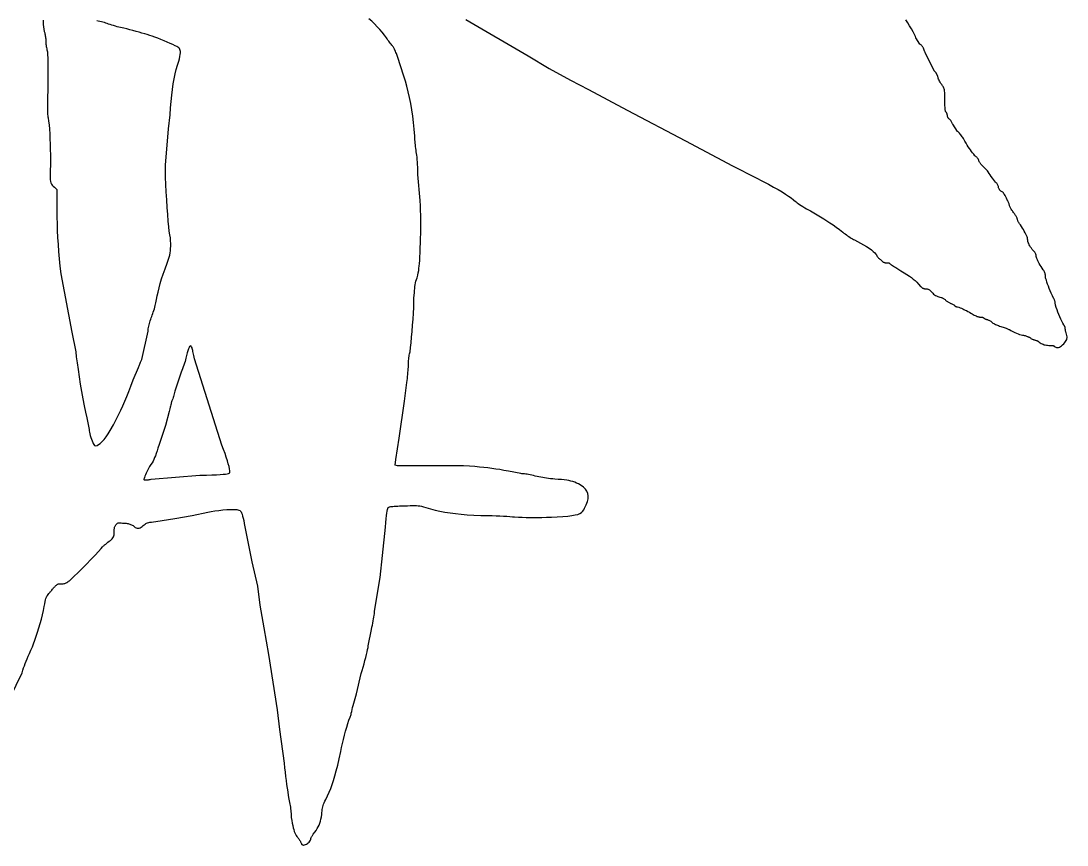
# Model space of a CAD drawing. Extents: x 0.1 to 14.4, y 0 to 16.2.
# Drawn here: x 10.377 to 14.37, y 1.291 to 4.436 of the extents above; entities that cross this region are included whole.
import ezdxf

# ---------------------------------------------------------------- set-up
doc = ezdxf.new("R2010")
doc.units = 0
doc.layers.get('0').update_dxf_attribs({"color": 5, "linetype": 'CONTINUOUS'})
doc.layers.add('1', color=1, linetype='CONTINUOUS')

msp = doc.modelspace()

# ---------------------------------------------------------------- linework, layer by layer
at = {"linetype": 'CONTINUOUS'}
for points in [[(10.2883, 1.7598), (10.3814, 1.9489), (10.3841, 1.9585), (10.3869, 1.9673), (10.3898, 1.9758), (10.393, 1.9843), (10.3964, 1.9929), (10.4002, 2.0019), (10.4044, 2.0117), (10.4092, 2.0225), (10.4145, 2.0345), (10.4204, 2.048), (10.4251, 2.0598), (10.43, 2.0732), (10.4351, 2.0879), (10.4402, 2.1037), (10.4452, 2.1201), (10.45, 2.1369), (10.4546, 2.1537), (10.4588, 2.1703), (10.4624, 2.1862), (10.4655, 2.2012), (10.4672, 2.2118), (10.4688, 2.2204), (10.4704, 2.2273), (10.472, 2.2328), (10.4737, 2.2372), (10.4756, 2.241), (10.4778, 2.2443), (10.4803, 2.2476), (10.4831, 2.2511), (10.4865, 2.2553), (10.4884, 2.2572), (10.4904, 2.2595), (10.4925, 2.262), (10.4947, 2.2646), (10.497, 2.2673), (10.4992, 2.27), (10.5015, 2.2726), (10.5036, 2.275), (10.5056, 2.2773), (10.5075, 2.2793), (10.51, 2.2817), (10.512, 2.2837), (10.5138, 2.2852), (10.5155, 2.2863), (10.5173, 2.2872), (10.5192, 2.2877), (10.5214, 2.2881), (10.5241, 2.2882), (10.5274, 2.2883), (10.5315, 2.2883), (10.535, 2.2884), (10.5381, 2.2887), (10.5411, 2.2892), (10.5438, 2.2899), (10.5465, 2.2909), (10.5493, 2.2922), (10.552, 2.2937), (10.555, 2.2956), (10.5581, 2.2978), (10.5616, 2.3003), (10.5685, 2.3064), (10.5796, 2.3169), (10.5937, 2.3306), (10.6098, 2.3466), (10.6269, 2.3637), (10.6437, 2.3809), (10.6593, 2.3972), (10.6725, 2.4114), (10.6824, 2.4225), (10.6877, 2.4294), (10.6896, 2.4312), (10.6916, 2.433), (10.6937, 2.4348), (10.6959, 2.4366), (10.6982, 2.4384), (10.7004, 2.4402), (10.7027, 2.442), (10.7048, 2.4438), (10.7068, 2.4457), (10.7087, 2.4474), (10.7138, 2.4509), (10.7181, 2.4541), (10.7218, 2.4572), (10.7249, 2.4603), (10.7275, 2.4636), (10.7295, 2.4671), (10.7309, 2.471), (10.732, 2.4755), (10.7325, 2.4806), (10.7327, 2.4865), (10.7327, 2.4907), (10.7328, 2.4942), (10.7329, 2.4972), (10.7331, 2.4999), (10.7335, 2.5023), (10.734, 2.5044), (10.7348, 2.5065), (10.7358, 2.5087), (10.7371, 2.511), (10.7387, 2.5135), (10.7413, 2.516), (10.7436, 2.5179), (10.7458, 2.5194), (10.748, 2.5204), (10.7504, 2.521), (10.753, 2.5213), (10.756, 2.5213), (10.7596, 2.5209), (10.7638, 2.5203), (10.7688, 2.5195), (10.7738, 2.5194), (10.7783, 2.5192), (10.7822, 2.5187), (10.7858, 2.5181), (10.789, 2.5173), (10.7921, 2.5163), (10.7951, 2.5151), (10.7982, 2.5137), (10.8014, 2.5122), (10.8048, 2.5105), (10.8091, 2.5065), (10.8132, 2.5036), (10.817, 2.5016), (10.8207, 2.5006), (10.8243, 2.5004), (10.8279, 2.501), (10.8316, 2.5024), (10.8355, 2.5045), (10.8395, 2.5072), (10.8438, 2.5105), (10.8472, 2.5138), (10.8503, 2.5164), (10.8533, 2.5185), (10.8564, 2.5201), (10.86, 2.5214), (10.8642, 2.5224), (10.8692, 2.5232), (10.8754, 2.524), (10.8828, 2.5247), (10.8919, 2.5255), (10.964, 2.5375), (11.03, 2.5495), (11.0901, 2.5616), (11.1028, 2.5642), (11.117, 2.5665), (11.1322, 2.5685), (11.1477, 2.5702), (11.1629, 2.5713), (11.1772, 2.5719), (11.19, 2.572), (11.2007, 2.5713), (11.2086, 2.5698), (11.2132, 2.5676), (11.215, 2.566), (11.2168, 2.5632), (11.2187, 2.5591), (11.2206, 2.5537), (11.2226, 2.5469), (11.2247, 2.5388), (11.2269, 2.5293), (11.2292, 2.5185), (11.2316, 2.5062), (11.2342, 2.4925), (11.2583, 2.3724), (11.2793, 2.2793), (11.2883, 2.2072), (11.3033, 2.1201), (11.3213, 2.018), (11.3544, 1.8078), (11.3634, 1.7327), (11.3814, 1.6036), (11.3832, 1.586), (11.385, 1.5693), (11.3869, 1.5532), (11.3888, 1.5378), (11.3908, 1.5229), (11.3928, 1.5085), (11.395, 1.4944), (11.3973, 1.4806), (11.3998, 1.467), (11.4024, 1.4534), (11.4033, 1.4479), (11.4042, 1.442), (11.405, 1.436), (11.4058, 1.4299), (11.4065, 1.4238), (11.4072, 1.4178), (11.4077, 1.4119), (11.4081, 1.4064), (11.4083, 1.4012), (11.4084, 1.3964), (11.4102, 1.3852), (11.412, 1.3751), (11.4139, 1.3659), (11.4158, 1.3576), (11.4178, 1.3502), (11.4199, 1.3436), (11.4221, 1.3378), (11.4244, 1.3327), (11.4268, 1.3282), (11.4294, 1.3243), (11.4305, 1.3232), (11.4319, 1.3216), (11.4334, 1.3196), (11.4352, 1.3174), (11.4369, 1.3149), (11.4387, 1.3124), (11.4404, 1.3099), (11.442, 1.3075), (11.4434, 1.3053), (11.4444, 1.3033), (11.4453, 1.3008), (11.4463, 1.2986), (11.4472, 1.2967), (11.4482, 1.2952), (11.4493, 1.2939), (11.4505, 1.2929), (11.4518, 1.2922), (11.4532, 1.2917), (11.4547, 1.2914), (11.4565, 1.2913), (11.4594, 1.2917), (11.4627, 1.2929), (11.4663, 1.2948), (11.4699, 1.2972), (11.4733, 1.2999), (11.4766, 1.303), (11.4794, 1.3061), (11.4815, 1.3094), (11.483, 1.3124), (11.4835, 1.3153), (11.4836, 1.3163), (11.4838, 1.3175), (11.4843, 1.3188), (11.4849, 1.3204), (11.4857, 1.3221), (11.4867, 1.324), (11.4879, 1.326), (11.4893, 1.3283), (11.4908, 1.3307), (11.4925, 1.3333), (11.4984, 1.3404), (11.5034, 1.3472), (11.5078, 1.3539), (11.5115, 1.3606), (11.5146, 1.3675), (11.5174, 1.3746), (11.5197, 1.3822), (11.5218, 1.3902), (11.5237, 1.3989), (11.5255, 1.4084), (11.5256, 1.4152), (11.5259, 1.4213), (11.5265, 1.4268), (11.5274, 1.432), (11.5285, 1.4369), (11.5301, 1.4419), (11.532, 1.4471), (11.5344, 1.4526), (11.5372, 1.4587), (11.5405, 1.4655), (11.5474, 1.4796), (11.5537, 1.4934), (11.5595, 1.5075), (11.5649, 1.5222), (11.5702, 1.5379), (11.5754, 1.5552), (11.5805, 1.5745), (11.5859, 1.5962), (11.5915, 1.6207), (11.5976, 1.6486), (11.6006, 1.6635), (11.604, 1.6789), (11.6077, 1.6947), (11.6118, 1.7104), (11.616, 1.726), (11.6203, 1.741), (11.6246, 1.7551), (11.6288, 1.7682), (11.6329, 1.7798), (11.6366, 1.7898), (11.6377, 1.7949), (11.6391, 1.8011), (11.6408, 1.8082), (11.6427, 1.816), (11.6449, 1.8243), (11.6472, 1.833), (11.6497, 1.8419), (11.6523, 1.8508), (11.655, 1.8595), (11.6577, 1.8679), (11.6757, 1.946), (11.6793, 1.958), (11.6828, 1.9704), (11.6862, 1.983), (11.6895, 1.9955), (11.6926, 2.0075), (11.6953, 2.0188), (11.6978, 2.0291), (11.6999, 2.0381), (11.7015, 2.0455), (11.7027, 2.0511), (11.7147, 2.1141), (11.7165, 2.1223), (11.7183, 2.1305), (11.72, 2.1387), (11.7215, 2.1466), (11.723, 2.1543), (11.7242, 2.1615), (11.7253, 2.1681), (11.7261, 2.174), (11.7265, 2.1791), (11.7267, 2.1832), (11.7357, 2.2372), (11.7477, 2.3123), (11.7568, 2.3964), (11.7688, 2.5045), (11.7697, 2.5219), (11.7706, 2.5366), (11.7716, 2.5486), (11.7728, 2.5584), (11.774, 2.5661), (11.7755, 2.572), (11.7771, 2.5763), (11.779, 2.5794), (11.7813, 2.5814), (11.7838, 2.5826), (11.7853, 2.5827), (11.788, 2.5829), (11.7917, 2.5832), (11.7963, 2.5836), (11.8018, 2.5841), (11.808, 2.5845), (11.8148, 2.5849), (11.8221, 2.5853), (11.8298, 2.5855), (11.8378, 2.5856), (11.8517, 2.5864), (11.863, 2.587), (11.8723, 2.5873), (11.88, 2.5874), (11.8866, 2.5871), (11.8928, 2.5865), (11.8988, 2.5854), (11.9054, 2.584), (11.9129, 2.582), (11.9219, 2.5796), (11.9399, 2.5744), (11.9579, 2.5698), (11.9762, 2.5657), (11.9951, 2.5621), (12.0146, 2.5589), (12.0352, 2.5562), (12.057, 2.5539), (12.0803, 2.5521), (12.1052, 2.5506), (12.1321, 2.5495), (12.1461, 2.5495), (12.1606, 2.5492), (12.1753, 2.5488), (12.1901, 2.5483), (12.2046, 2.5477), (12.2184, 2.5469), (12.2313, 2.5462), (12.2429, 2.5453), (12.253, 2.5444), (12.2613, 2.5435), (12.2762, 2.5427), (12.2905, 2.5421), (12.3046, 2.5417), (12.3188, 2.5414), (12.3333, 2.5413), (12.3486, 2.5414), (12.3649, 2.5417), (12.3826, 2.5421), (12.402, 2.5427), (12.4234, 2.5435), (12.4457, 2.5453), (12.4643, 2.547), (12.4796, 2.5488), (12.492, 2.5509), (12.5019, 2.5533), (12.5097, 2.5563), (12.5159, 2.56), (12.5208, 2.5645), (12.5249, 2.57), (12.5285, 2.5766), (12.5348, 2.5896), (12.539, 2.6018), (12.5413, 2.6131), (12.5417, 2.6236), (12.5402, 2.6333), (12.5367, 2.6421), (12.5314, 2.6501), (12.5243, 2.6574), (12.5153, 2.6639), (12.5045, 2.6697), (12.4974, 2.673), (12.4905, 2.6759), (12.4835, 2.6783), (12.4763, 2.6803), (12.4685, 2.6821), (12.46, 2.6835), (12.4505, 2.6847), (12.4399, 2.6858), (12.428, 2.6868), (12.4144, 2.6877), (12.4064, 2.6886), (12.3985, 2.6895), (12.3908, 2.6905), (12.3832, 2.6915), (12.3758, 2.6926), (12.3684, 2.6937), (12.361, 2.695), (12.3538, 2.6964), (12.3466, 2.698), (12.3393, 2.6997), (12.333, 2.7014), (12.3268, 2.7029), (12.3207, 2.7043), (12.3147, 2.7055), (12.3089, 2.7065), (12.3034, 2.7073), (12.2983, 2.7079), (12.2935, 2.7083), (12.2891, 2.7086), (12.2853, 2.7087), (12.2372, 2.7177), (12.22, 2.7211), (12.2042, 2.7239), (12.1891, 2.7264), (12.1744, 2.7286), (12.1595, 2.7305), (12.1441, 2.7322), (12.1274, 2.7338), (12.1092, 2.7354), (12.0889, 2.737), (12.0661, 2.7387), (11.8589, 2.7387), (11.8138, 2.7387), (11.8048, 2.7417), (11.8078, 2.7628), (11.8198, 2.8438), (11.8408, 2.985), (11.8498, 3.0571), (11.8507, 3.0644), (11.8516, 3.072), (11.8525, 3.0797), (11.8533, 3.0874), (11.854, 3.095), (11.8546, 3.1023), (11.8551, 3.1091), (11.8555, 3.1155), (11.8558, 3.1212), (11.8559, 3.1261), (11.8559, 3.1308), (11.8562, 3.1357), (11.8566, 3.1409), (11.8571, 3.1461), (11.8577, 3.1513), (11.8584, 3.1564), (11.8592, 3.1613), (11.8601, 3.166), (11.861, 3.1703), (11.8619, 3.1742), (11.8637, 3.1895), (11.8657, 3.2081), (11.8677, 3.2291), (11.8697, 3.2517), (11.8716, 3.2752), (11.8733, 3.2987), (11.8748, 3.3216), (11.8759, 3.343), (11.8766, 3.3622), (11.8769, 3.3784), (11.8777, 3.3894), (11.8784, 3.3992), (11.8791, 3.4079), (11.8798, 3.4158), (11.8806, 3.423), (11.8816, 3.4298), (11.8829, 3.4364), (11.8845, 3.4429), (11.8864, 3.4495), (11.8889, 3.4565), (11.8913, 3.4665), (11.8933, 3.4755), (11.8949, 3.4839), (11.8961, 3.4923), (11.8971, 3.5011), (11.898, 3.5109), (11.8987, 3.5223), (11.8994, 3.5356), (11.9001, 3.5516), (11.9009, 3.5706), (11.9017, 3.5892), (11.9023, 3.6072), (11.9028, 3.6248), (11.9031, 3.6422), (11.9032, 3.6595), (11.9031, 3.677), (11.9028, 3.6946), (11.9023, 3.7127), (11.9017, 3.7313), (11.9009, 3.7508), (11.8919, 3.8498), (11.8918, 3.8591), (11.8916, 3.8687), (11.8912, 3.8785), (11.8906, 3.8883), (11.89, 3.8979), (11.8893, 3.9072), (11.8885, 3.9159), (11.8877, 3.9238), (11.8868, 3.9309), (11.8859, 3.9369), (11.885, 3.9434), (11.8841, 3.9501), (11.8833, 3.9569), (11.8825, 3.9637), (11.8818, 3.9703), (11.8811, 3.9767), (11.8806, 3.9827), (11.8802, 3.9882), (11.88, 3.993), (11.8799, 3.997), (11.8778, 4.0229), (11.8752, 4.0484), (11.8721, 4.0733), (11.8685, 4.0977), (11.8645, 4.1212), (11.86, 4.144), (11.8551, 4.1659), (11.8497, 4.1868), (11.844, 4.2066), (11.8378, 4.2252), (11.8138, 4.3003), (11.8127, 4.3041), (11.8114, 4.3081), (11.8098, 4.3122), (11.8081, 4.3164), (11.8063, 4.3206), (11.8045, 4.3245), (11.8028, 4.3282), (11.8012, 4.3314), (11.7999, 4.3342), (11.7988, 4.3363), (11.7968, 4.3384), (11.7945, 4.341), (11.792, 4.3439), (11.7893, 4.3473), (11.7864, 4.351), (11.7835, 4.3549), (11.7805, 4.3591), (11.7775, 4.3634), (11.7746, 4.3679), (11.7718, 4.3724), (11.764, 4.3825), (11.7554, 4.393), (11.7461, 4.4037), (11.7362, 4.4144), (11.726, 4.4249), (11.7156, 4.4351), (11.7051, 4.4447)], [(12.0751, 4.4414), (12.3123, 4.3033), (12.3934, 4.2553), (12.4745, 4.2102), (12.5435, 4.1742), (12.6907, 4.0961), (12.9129, 3.979), (13.0931, 3.8829), (13.1832, 3.8378), (13.2079, 3.8249), (13.2299, 3.8132), (13.2495, 3.8025), (13.2667, 3.7927), (13.2819, 3.7838), (13.2952, 3.7756), (13.3068, 3.768), (13.3169, 3.7609), (13.3256, 3.7542), (13.3333, 3.7477), (13.3357, 3.7456), (13.3393, 3.7428), (13.3438, 3.7396), (13.3491, 3.7359), (13.3551, 3.732), (13.3617, 3.7279), (13.3686, 3.7237), (13.3758, 3.7195), (13.3831, 3.7155), (13.3904, 3.7117), (13.4037, 3.7038), (13.4165, 3.6961), (13.4289, 3.6885), (13.4411, 3.681), (13.4531, 3.6734), (13.465, 3.6657), (13.4769, 3.6576), (13.4889, 3.6492), (13.5011, 3.6402), (13.5135, 3.6306), (13.5181, 3.627), (13.5228, 3.6235), (13.5276, 3.62), (13.5324, 3.6166), (13.5372, 3.6134), (13.5418, 3.6103), (13.5464, 3.6075), (13.5507, 3.6049), (13.5548, 3.6026), (13.5586, 3.6006), (13.5703, 3.5949), (13.582, 3.5886), (13.5934, 3.582), (13.6042, 3.5753), (13.6141, 3.5687), (13.623, 3.5623), (13.6305, 3.5564), (13.6365, 3.5512), (13.6406, 3.5468), (13.6426, 3.5435), (13.6428, 3.5425), (13.6433, 3.5411), (13.6442, 3.5395), (13.6453, 3.5376), (13.6468, 3.5357), (13.6485, 3.5336), (13.6504, 3.5315), (13.6526, 3.5294), (13.655, 3.5274), (13.6577, 3.5255), (13.6602, 3.523), (13.6624, 3.5208), (13.6645, 3.519), (13.6663, 3.5174), (13.6682, 3.5161), (13.67, 3.5152), (13.6719, 3.5144), (13.6739, 3.5139), (13.6761, 3.5136), (13.6787, 3.5135), (13.6907, 3.5135), (13.6911, 3.5124), (13.6924, 3.511), (13.6943, 3.5093), (13.6969, 3.5074), (13.7001, 3.5053), (13.7037, 3.5029), (13.7076, 3.5004), (13.7118, 3.4979), (13.7162, 3.4952), (13.7207, 3.4925), (13.7356, 3.4833), (13.7483, 3.4755), (13.7589, 3.4687), (13.768, 3.4626), (13.7759, 3.4568), (13.783, 3.4512), (13.7896, 3.4453), (13.7963, 3.439), (13.8032, 3.4318), (13.8108, 3.4234), (13.8125, 3.4217), (13.8141, 3.4202), (13.8156, 3.4188), (13.8171, 3.4177), (13.8187, 3.4167), (13.8203, 3.4159), (13.8221, 3.4152), (13.8241, 3.4148), (13.8263, 3.4145), (13.8288, 3.4144), (13.8306, 3.4144), (13.8325, 3.4143), (13.8343, 3.4142), (13.8362, 3.4138), (13.8382, 3.4133), (13.8403, 3.4125), (13.8425, 3.4113), (13.8448, 3.4098), (13.8472, 3.4078), (13.8498, 3.4054), (13.8535, 3.4012), (13.8571, 3.3974), (13.8607, 3.3942), (13.8645, 3.3913), (13.8682, 3.3889), (13.8721, 3.3868), (13.8761, 3.3851), (13.8802, 3.3836), (13.8845, 3.3824), (13.8889, 3.3814), (13.89, 3.3812), (13.8916, 3.3807), (13.8935, 3.3799), (13.8957, 3.3789), (13.8979, 3.3776), (13.9001, 3.3762), (13.9023, 3.3746), (13.9042, 3.3729), (13.9057, 3.3712), (13.9069, 3.3694), (13.9088, 3.3684), (13.9108, 3.3673), (13.913, 3.366), (13.9152, 3.3647), (13.9174, 3.3634), (13.9197, 3.362), (13.9219, 3.3607), (13.924, 3.3595), (13.926, 3.3583), (13.9279, 3.3574), (13.9399, 3.3514), (13.9401, 3.3504), (13.9406, 3.3496), (13.9414, 3.3487), (13.9424, 3.3479), (13.9437, 3.3472), (13.9451, 3.3466), (13.9467, 3.3461), (13.9484, 3.3457), (13.9502, 3.3454), (13.952, 3.3453), (13.9572, 3.3435), (13.9622, 3.3417), (13.967, 3.3398), (13.9717, 3.3378), (13.9764, 3.3356), (13.9811, 3.3332), (13.9861, 3.3307), (13.9914, 3.3279), (13.997, 3.3247), (14.003, 3.3213), (14.0074, 3.3187), (14.0116, 3.3163), (14.0156, 3.3141), (14.0194, 3.3121), (14.0229, 3.3104), (14.0261, 3.309), (14.0291, 3.3079), (14.0317, 3.307), (14.0341, 3.3065), (14.036, 3.3063), (14.0378, 3.3063), (14.0396, 3.3063), (14.0414, 3.3062), (14.043, 3.3061), (14.0447, 3.3059), (14.0462, 3.3057), (14.0476, 3.3053), (14.0489, 3.3048), (14.0501, 3.3041), (14.0511, 3.3033), (14.052, 3.3024), (14.0532, 3.3015), (14.0544, 3.3007), (14.0557, 3.2999), (14.0571, 3.2992), (14.0584, 3.2986), (14.0597, 3.298), (14.061, 3.2976), (14.0621, 3.2974), (14.0631, 3.2973), (14.064, 3.2972), (14.0652, 3.2969), (14.0666, 3.2965), (14.0681, 3.2959), (14.0698, 3.295), (14.0717, 3.294), (14.0738, 3.2929), (14.076, 3.2915), (14.0785, 3.29), (14.0811, 3.2883), (14.0839, 3.2858), (14.0869, 3.2835), (14.09, 3.2816), (14.0933, 3.2798), (14.0968, 3.2782), (14.1005, 3.2766), (14.1044, 3.2751), (14.1085, 3.2736), (14.1127, 3.272), (14.1171, 3.2703), (14.1215, 3.2693), (14.1257, 3.2682), (14.1297, 3.2669), (14.1335, 3.2656), (14.137, 3.2643), (14.1402, 3.2629), (14.1432, 3.2616), (14.1458, 3.2604), (14.1482, 3.2592), (14.1502, 3.2583), (14.1549, 3.2555), (14.1601, 3.2526), (14.1656, 3.2497), (14.1713, 3.247), (14.1772, 3.2444), (14.183, 3.242), (14.1887, 3.2401), (14.1943, 3.2386), (14.1995, 3.2376), (14.2042, 3.2372), (14.2069, 3.2363), (14.2096, 3.2354), (14.2122, 3.2345), (14.2148, 3.2336), (14.2173, 3.2327), (14.2198, 3.2318), (14.2221, 3.2309), (14.2243, 3.23), (14.2263, 3.2291), (14.2282, 3.2282), (14.2301, 3.2265), (14.2321, 3.225), (14.2342, 3.2236), (14.2363, 3.2225), (14.2384, 3.2215), (14.2403, 3.2207), (14.2422, 3.22), (14.2438, 3.2196), (14.2452, 3.2193), (14.2462, 3.2192), (14.248, 3.2184), (14.2498, 3.2177), (14.2516, 3.2172), (14.2533, 3.2167), (14.2549, 3.2162), (14.2564, 3.2158), (14.2578, 3.2153), (14.2591, 3.2147), (14.2603, 3.214), (14.2613, 3.2132), (14.2641, 3.2106), (14.2673, 3.2082), (14.2708, 3.206), (14.2746, 3.204), (14.2785, 3.2023), (14.2827, 3.2009), (14.2869, 3.1997), (14.2913, 3.1989), (14.2958, 3.1984), (14.3003, 3.1982), (14.303, 3.1982), (14.3057, 3.1982), (14.3082, 3.1981), (14.3107, 3.198), (14.3131, 3.1978), (14.3152, 3.1976), (14.3172, 3.1972), (14.3188, 3.1967), (14.3202, 3.196), (14.3213, 3.1952), (14.3241, 3.1928), (14.3271, 3.1912), (14.3302, 3.1903), (14.3336, 3.1902), (14.3371, 3.1907), (14.3408, 3.1919), (14.3446, 3.1939), (14.3487, 3.1966), (14.3529, 3.2001), (14.3574, 3.2042), (14.3614, 3.2092), (14.3646, 3.2135), (14.3671, 3.2173), (14.3687, 3.2207), (14.3697, 3.2241), (14.3701, 3.2276), (14.3699, 3.2313), (14.3692, 3.2355), (14.368, 3.2405), (14.3664, 3.2462), (14.3656, 3.2481), (14.3649, 3.2501), (14.3644, 3.2522), (14.364, 3.2543), (14.3637, 3.2564), (14.3636, 3.2584), (14.3634, 3.2602), (14.3634, 3.2618), (14.3634, 3.2632), (14.3634, 3.2643), (14.3633, 3.2652), (14.363, 3.2664), (14.3626, 3.2676), (14.3621, 3.2689), (14.3615, 3.2703), (14.3608, 3.2716), (14.36, 3.2729), (14.3591, 3.2742), (14.3583, 3.2753), (14.3574, 3.2763), (14.3537, 3.283), (14.3499, 3.2905), (14.3461, 3.2986), (14.3423, 3.3072), (14.3386, 3.3161), (14.3351, 3.3251), (14.3318, 3.3342), (14.3289, 3.3433), (14.3264, 3.352), (14.3243, 3.3604), (14.3242, 3.3622), (14.324, 3.3643), (14.3236, 3.3663), (14.3231, 3.3684), (14.3224, 3.3705), (14.3217, 3.3725), (14.3209, 3.3743), (14.3201, 3.3759), (14.3192, 3.3773), (14.3183, 3.3784), (14.3139, 3.3875), (14.3097, 3.3969), (14.3058, 3.4062), (14.3021, 3.4154), (14.2988, 3.4242), (14.2958, 3.4324), (14.2933, 3.44), (14.2911, 3.4466), (14.2895, 3.4522), (14.2883, 3.4565), (14.2882, 3.46), (14.2879, 3.4633), (14.2875, 3.4665), (14.2868, 3.4696), (14.286, 3.4726), (14.285, 3.4755), (14.2839, 3.4783), (14.2825, 3.4811), (14.281, 3.4838), (14.2793, 3.4865), (14.275, 3.4927), (14.271, 3.4987), (14.2674, 3.5045), (14.2641, 3.5101), (14.2613, 3.5154), (14.2587, 3.5204), (14.2566, 3.5252), (14.2548, 3.5296), (14.2533, 3.5338), (14.2523, 3.5375), (14.2521, 3.5402), (14.2516, 3.5429), (14.2507, 3.5457), (14.2496, 3.5484), (14.2481, 3.5511), (14.2464, 3.5537), (14.2445, 3.5565), (14.2423, 3.5592), (14.2399, 3.5619), (14.2372, 3.5646), (14.2338, 3.5691), (14.2308, 3.5736), (14.228, 3.578), (14.2257, 3.5824), (14.2237, 3.5867), (14.2221, 3.5909), (14.2208, 3.5951), (14.2199, 3.5991), (14.2194, 3.6029), (14.2192, 3.6066), (14.2188, 3.609), (14.2176, 3.6125), (14.2157, 3.6169), (14.2132, 3.622), (14.2102, 3.6276), (14.2069, 3.6336), (14.2033, 3.6398), (14.1996, 3.646), (14.1959, 3.652), (14.1922, 3.6577), (14.1904, 3.6596), (14.1886, 3.6619), (14.1869, 3.6644), (14.1854, 3.667), (14.1839, 3.6697), (14.1827, 3.6724), (14.1816, 3.675), (14.1808, 3.6774), (14.1804, 3.6797), (14.1802, 3.6817), (14.1792, 3.6837), (14.178, 3.6859), (14.1768, 3.6884), (14.1753, 3.691), (14.1738, 3.6937), (14.1722, 3.6964), (14.1705, 3.699), (14.1687, 3.7015), (14.167, 3.7037), (14.1652, 3.7057), (14.1633, 3.7085), (14.1613, 3.7114), (14.1593, 3.7144), (14.1573, 3.7174), (14.1554, 3.7203), (14.1537, 3.7232), (14.1523, 3.726), (14.1511, 3.7285), (14.1504, 3.7308), (14.1502, 3.7327), (14.1493, 3.7354), (14.1484, 3.7381), (14.1474, 3.7407), (14.1465, 3.7432), (14.1456, 3.7455), (14.1447, 3.7477), (14.1438, 3.7496), (14.1429, 3.7513), (14.142, 3.7527), (14.1411, 3.7538), (14.1385, 3.7597), (14.136, 3.765), (14.1337, 3.7696), (14.1314, 3.7736), (14.1291, 3.777), (14.1269, 3.7799), (14.1246, 3.7823), (14.1222, 3.7842), (14.1197, 3.7857), (14.1171, 3.7868), (14.1161, 3.7878), (14.115, 3.7889), (14.1138, 3.7903), (14.1127, 3.7918), (14.1115, 3.7935), (14.1104, 3.7954), (14.1095, 3.7975), (14.1088, 3.7998), (14.1083, 3.8022), (14.1081, 3.8048), (14.1021, 3.8168), (14.0999, 3.8185), (14.0969, 3.8215), (14.0934, 3.8257), (14.0894, 3.8307), (14.0852, 3.8363), (14.0809, 3.8423), (14.0767, 3.8484), (14.0727, 3.8544), (14.0691, 3.8599), (14.0661, 3.8649), (14.045, 3.8859), (14.0433, 3.8878), (14.0415, 3.8898), (14.0398, 3.8919), (14.0382, 3.894), (14.0368, 3.896), (14.0355, 3.898), (14.0345, 3.8998), (14.0337, 3.9015), (14.0332, 3.9028), (14.033, 3.9039), (14.0329, 3.905), (14.0323, 3.9064), (14.0315, 3.908), (14.0303, 3.9098), (14.0289, 3.9118), (14.0272, 3.9139), (14.0252, 3.916), (14.023, 3.918), (14.0206, 3.92), (14.018, 3.9219), (14.0136, 3.9273), (14.0093, 3.9328), (14.0052, 3.9384), (14.0011, 3.9441), (13.997, 3.9501), (13.9929, 3.9563), (13.9888, 3.9628), (13.9847, 3.9698), (13.9804, 3.9771), (13.976, 3.985), (13.9741, 3.9878), (13.972, 3.991), (13.9698, 3.9943), (13.9675, 3.9977), (13.9651, 4.0011), (13.9626, 4.0044), (13.96, 4.0076), (13.9573, 4.0104), (13.9547, 4.013), (13.952, 4.015), (13.9339, 4.042), (13.9329, 4.044), (13.9318, 4.0462), (13.9305, 4.0487), (13.9291, 4.0512), (13.9276, 4.0537), (13.9259, 4.0561), (13.9242, 4.0583), (13.9225, 4.0603), (13.9207, 4.0619), (13.9189, 4.0631), (13.918, 4.064), (13.9171, 4.0652), (13.9163, 4.0665), (13.9155, 4.0679), (13.9148, 4.0694), (13.9142, 4.0711), (13.9136, 4.0728), (13.9132, 4.0745), (13.913, 4.0763), (13.9129, 4.0781), (13.9128, 4.0791), (13.9126, 4.0802), (13.9122, 4.0814), (13.9117, 4.0827), (13.911, 4.0841), (13.9103, 4.0854), (13.9095, 4.0867), (13.9087, 4.088), (13.9078, 4.0891), (13.9069, 4.0901), (13.9061, 4.0913), (13.9054, 4.093), (13.9049, 4.0955), (13.9046, 4.0986), (13.9043, 4.1025), (13.9041, 4.1072), (13.904, 4.1127), (13.9039, 4.1192), (13.9039, 4.1267), (13.9039, 4.1351), (13.9038, 4.1465), (13.9035, 4.1558), (13.9031, 4.1631), (13.9025, 4.1689), (13.9017, 4.1734), (13.9007, 4.1771), (13.8995, 4.1802), (13.8981, 4.183), (13.8966, 4.1859), (13.8949, 4.1892), (13.8915, 4.1937), (13.8884, 4.1981), (13.8857, 4.2025), (13.8834, 4.2066), (13.8814, 4.2106), (13.8798, 4.2143), (13.8785, 4.2176), (13.8776, 4.2206), (13.8771, 4.2232), (13.8769, 4.2252), (13.8709, 4.2372), (13.8699, 4.2382), (13.8688, 4.2393), (13.8676, 4.2406), (13.8664, 4.2419), (13.8652, 4.2432), (13.8642, 4.2446), (13.8632, 4.2459), (13.8625, 4.2471), (13.862, 4.2483), (13.8619, 4.2492), (13.8468, 4.2793), (13.8288, 4.3153), (13.8279, 4.3171), (13.827, 4.3189), (13.8262, 4.3206), (13.8254, 4.3223), (13.8247, 4.3239), (13.8241, 4.3255), (13.8235, 4.3269), (13.8232, 4.3282), (13.8229, 4.3293), (13.8228, 4.3303), (13.8226, 4.3314), (13.8221, 4.3328), (13.8213, 4.3344), (13.8201, 4.3362), (13.8187, 4.3382), (13.817, 4.3403), (13.815, 4.3424), (13.8128, 4.3445), (13.8104, 4.3465), (13.8078, 4.3483), (13.7928, 4.3724), (13.7909, 4.3775), (13.7872, 4.3852), (13.7821, 4.3949), (13.7759, 4.4058), (13.7691, 4.4174), (13.7621, 4.429), (13.7551, 4.44)]]:
    msp.add_lwpolyline(points, dxfattribs=at)
at = {"layer": '1', "linetype": 'CONTINUOUS'}
msp.add_lwpolyline([(10.461, 4.4388), (10.4611, 4.4306), (10.4617, 4.4221), (10.4626, 4.4134), (10.4638, 4.4047), (10.4655, 4.3964), (10.4664, 4.3935), (10.4672, 4.3903), (10.4681, 4.3869), (10.4689, 4.3833), (10.4696, 4.3795), (10.4702, 4.3756), (10.4707, 4.3717), (10.4711, 4.3679), (10.4714, 4.364), (10.4715, 4.3604), (10.4716, 4.3566), (10.4718, 4.3525), (10.4722, 4.3483), (10.4727, 4.3438), (10.4733, 4.3393), (10.4741, 4.3349), (10.4749, 4.3304), (10.4757, 4.3262), (10.4766, 4.3221), (10.4775, 4.3183), (10.4783, 4.3081), (10.4789, 4.294), (10.4794, 4.2769), (10.4796, 4.2573), (10.4797, 4.2361), (10.4796, 4.2139), (10.4794, 4.1914), (10.4789, 4.1693), (10.4783, 4.1483), (10.4775, 4.1291), (10.4775, 4.1211), (10.4775, 4.1133), (10.4776, 4.1059), (10.4777, 4.0987), (10.4779, 4.092), (10.4781, 4.0857), (10.4785, 4.0799), (10.479, 4.0746), (10.4797, 4.07), (10.4805, 4.0661), (10.4822, 4.054), (10.4837, 4.0395), (10.4851, 4.0232), (10.4863, 4.0052), (10.4872, 3.9861), (10.488, 3.9662), (10.4887, 3.9458), (10.4891, 3.9254), (10.4894, 3.9053), (10.4895, 3.8859), (10.4887, 3.8672), (10.4882, 3.8521), (10.488, 3.8401), (10.4883, 3.8308), (10.4891, 3.8236), (10.4906, 3.818), (10.4927, 3.8135), (10.4957, 3.8097), (10.4996, 3.8059), (10.5045, 3.8018), (10.5135, 3.7928), (10.5135, 3.7357), (10.5136, 3.712), (10.5139, 3.6875), (10.5145, 3.6624), (10.5153, 3.6367), (10.5165, 3.6104), (10.5181, 3.5835), (10.52, 3.5562), (10.5223, 3.5284), (10.5252, 3.5001), (10.5285, 3.4715), (10.5706, 3.2492), (10.5856, 3.1742), (10.5878, 3.1543), (10.5908, 3.1312), (10.5945, 3.1057), (10.5986, 3.0785), (10.6032, 3.0503), (10.6081, 3.022), (10.6131, 2.9942), (10.6181, 2.9678), (10.623, 2.9434), (10.6276, 2.9219), (10.6366, 2.8769), (10.637, 2.8726), (10.6379, 2.8672), (10.6394, 2.861), (10.6412, 2.8542), (10.6434, 2.8472), (10.6457, 2.8403), (10.6481, 2.8338), (10.6505, 2.8281), (10.6527, 2.8233), (10.6547, 2.8198), (10.6579, 2.8165), (10.6621, 2.8154), (10.6671, 2.8164), (10.673, 2.8194), (10.6794, 2.8243), (10.6864, 2.8311), (10.6939, 2.8395), (10.7017, 2.8495), (10.7096, 2.861), (10.7177, 2.8739), (10.7296, 2.8953), (10.74, 2.9149), (10.7494, 2.9332), (10.7579, 2.9506), (10.7658, 2.9677), (10.7733, 2.985), (10.7807, 3.003), (10.7882, 3.0221), (10.7962, 3.043), (10.8048, 3.0661), (10.8258, 3.1141), (10.8268, 3.117), (10.8279, 3.1201), (10.8292, 3.1234), (10.8305, 3.1269), (10.8318, 3.1303), (10.8332, 3.1336), (10.8345, 3.1367), (10.8357, 3.1396), (10.8369, 3.1421), (10.8378, 3.1441), (10.8619, 3.2523), (10.862, 3.2568), (10.8625, 3.2616), (10.8633, 3.2665), (10.8644, 3.2715), (10.8656, 3.2767), (10.8671, 3.2819), (10.8686, 3.2872), (10.8703, 3.2925), (10.8721, 3.2979), (10.8739, 3.3033), (10.8758, 3.3081), (10.8778, 3.3136), (10.8798, 3.3194), (10.8819, 3.3255), (10.884, 3.3318), (10.886, 3.3381), (10.8878, 3.3443), (10.8894, 3.3501), (10.8908, 3.3555), (10.8919, 3.3604), (10.894, 3.3733), (10.8966, 3.3871), (10.8999, 3.4018), (10.9038, 3.4173), (10.9084, 3.4339), (10.9137, 3.4516), (10.9198, 3.4704), (10.9267, 3.4905), (10.9344, 3.5118), (10.9429, 3.5345), (10.9446, 3.5427), (10.9461, 3.5509), (10.9473, 3.5593), (10.9481, 3.5681), (10.9486, 3.5773), (10.9486, 3.5871), (10.9481, 3.5975), (10.947, 3.6086), (10.9453, 3.6206), (10.9429, 3.6336), (10.9411, 3.6507), (10.9391, 3.6723), (10.937, 3.6974), (10.9351, 3.725), (10.9332, 3.7541), (10.9315, 3.7837), (10.93, 3.8127), (10.9289, 3.8401), (10.9282, 3.8648), (10.9279, 3.8859), (10.9399, 4.024), (10.9459, 4.0781), (10.9478, 4.1044), (10.95, 4.1293), (10.9523, 4.1528), (10.955, 4.175), (10.958, 4.1959), (10.9613, 4.2156), (10.965, 4.234), (10.9692, 4.2512), (10.9738, 4.2673), (10.979, 4.2823), (10.9814, 4.2923), (10.9833, 4.3009), (10.9846, 4.3082), (10.9853, 4.3143), (10.9854, 4.3194), (10.9848, 4.3238), (10.9836, 4.3275), (10.9818, 4.3307), (10.9792, 4.3336), (10.976, 4.3363), (10.9719, 4.3387), (10.9654, 4.3419), (10.9568, 4.3458), (10.9467, 4.3503), (10.9354, 4.3551), (10.9234, 4.3601), (10.9111, 4.3651), (10.899, 4.37), (10.8874, 4.3744), (10.8769, 4.3784), (10.8683, 4.3812), (10.859, 4.3841), (10.849, 4.3871), (10.8384, 4.3902), (10.8273, 4.3934), (10.8159, 4.3965), (10.8042, 4.3997), (10.7924, 4.4027), (10.7805, 4.4056), (10.7688, 4.4084), (10.7631, 4.4095), (10.757, 4.4109), (10.7506, 4.4125), (10.744, 4.4143), (10.7372, 4.4163), (10.7305, 4.4184), (10.7239, 4.4204), (10.7174, 4.4225), (10.7114, 4.4245), (10.7057, 4.4264), (10.7009, 4.4282), (10.6955, 4.43), (10.6897, 4.4317), (10.6837, 4.4333), (10.6776, 4.4347), (10.6715, 4.4359), (10.6658, 4.437)], dxfattribs=at)
msp.add_lwpolyline([(11.0282, 3.193), (11.0264, 3.1953), (11.0245, 3.1961), (11.0226, 3.1955), (11.0206, 3.1933), (11.0186, 3.1896), (11.0164, 3.1844), (11.0141, 3.1776), (11.0116, 3.1692), (11.009, 3.1592), (11.0079, 3.1543), (11.0065, 3.1488), (11.0048, 3.1429), (11.0029, 3.1365), (11.0008, 3.1299), (10.9984, 3.1231), (10.9959, 3.1162), (10.9933, 3.1093), (10.9907, 3.1026), (10.988, 3.0961), (10.964, 3.024), (10.963, 3.0186), (10.9619, 3.0133), (10.9606, 3.0082), (10.9593, 3.0034), (10.958, 2.9989), (10.9566, 2.9948), (10.9553, 2.9913), (10.9541, 2.9885), (10.9529, 2.9863), (10.952, 2.985), (10.9518, 2.9836), (10.9513, 2.9815), (10.9506, 2.9786), (10.9497, 2.9751), (10.9486, 2.9711), (10.9474, 2.9666), (10.9462, 2.9618), (10.945, 2.9566), (10.9439, 2.9513), (10.9429, 2.9459), (10.9279, 2.8919), (10.9039, 2.8198), (10.8997, 2.8065), (10.8961, 2.7952), (10.8929, 2.7856), (10.8899, 2.7772), (10.887, 2.7699), (10.884, 2.7632), (10.8808, 2.7567), (10.8771, 2.7502), (10.8728, 2.7434), (10.8679, 2.7357), (10.8628, 2.7264), (10.8585, 2.718), (10.8548, 2.7107), (10.8518, 2.7044), (10.8495, 2.6989), (10.8478, 2.6944), (10.8467, 2.6908), (10.8461, 2.688), (10.8462, 2.686), (10.8468, 2.6847), (10.848, 2.6847), (10.8497, 2.6847), (10.8517, 2.6848), (10.8542, 2.6849), (10.857, 2.6851), (10.86, 2.6853), (10.8633, 2.6857), (10.8667, 2.6862), (10.8703, 2.6869), (10.8739, 2.6877), (11.0601, 2.7027), (11.085, 2.7035), (11.1059, 2.7042), (11.1233, 2.7048), (11.1374, 2.7054), (11.1486, 2.7061), (11.1574, 2.7068), (11.1639, 2.7077), (11.1686, 2.7088), (11.172, 2.7101), (11.1742, 2.7117), (11.1746, 2.7146), (11.1742, 2.7198), (11.173, 2.7269), (11.1709, 2.7357), (11.1682, 2.7462), (11.1647, 2.7582), (11.1605, 2.7714), (11.1556, 2.7857), (11.1502, 2.8009), (11.1441, 2.8168), (11.039, 3.1471), (11.0381, 3.1534), (11.0369, 3.1593), (11.0358, 3.1649), (11.0346, 3.1702), (11.0334, 3.1749), (11.0323, 3.1791), (11.0314, 3.1828), (11.0307, 3.1857), (11.0302, 3.1879), (11.03, 3.1892)], close=True, dxfattribs=at)

doc.saveas('drawing.dxf')
